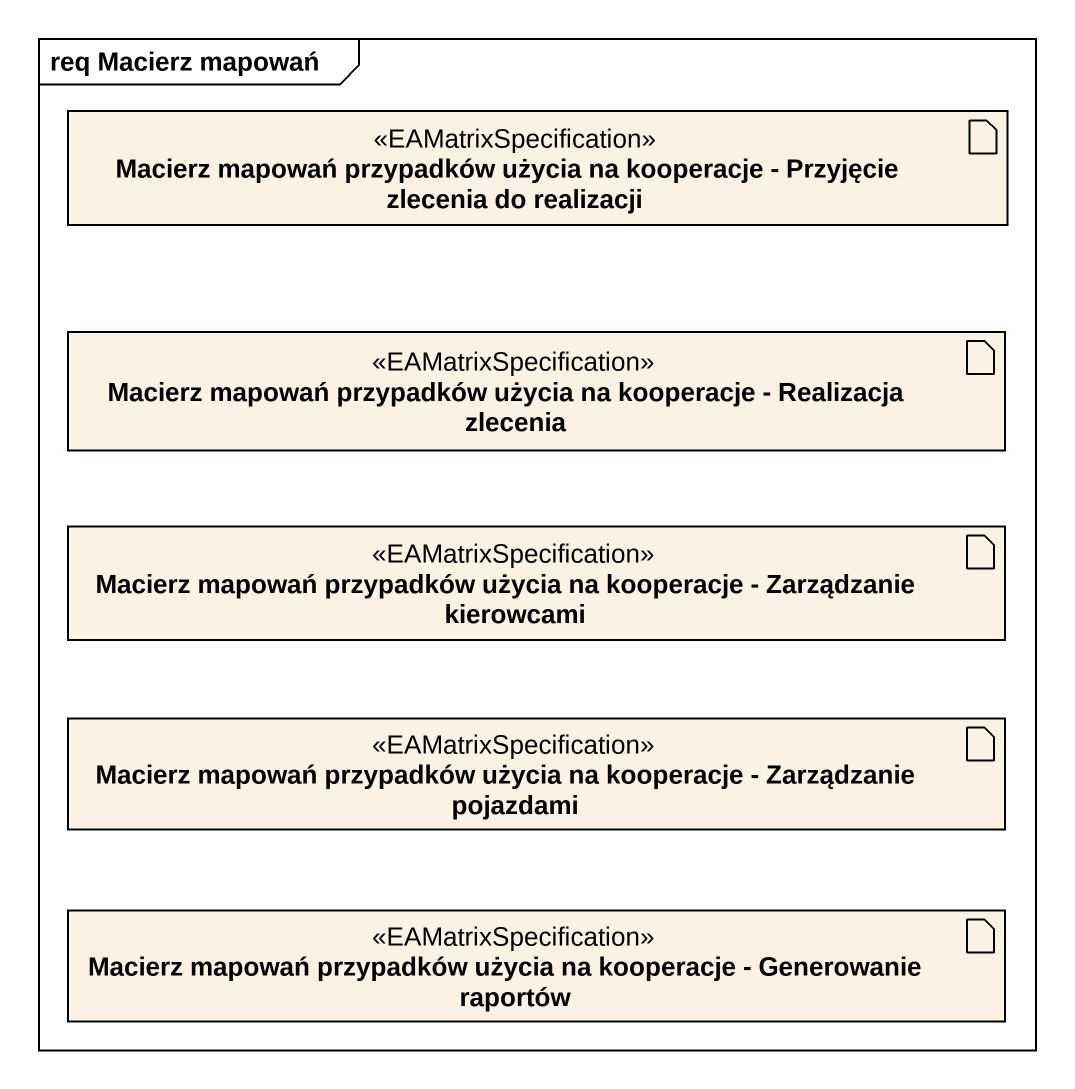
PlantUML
@startuml
mainframe req Macierz mapowań
artifact "Macierz mapowań przypadków użycia na kooperacje - Przyjęcie zlecenia do realizacji" as Macierz_mapowań_przypadków <<EAMatrixSpecification>>
artifact "Macierz mapowań przypadków użycia na kooperacje - Realizacja zlecenia" as Macierz_mapowań_przypadków_2 <<EAMatrixSpecification>>
artifact "Macierz mapowań przypadków użycia na kooperacje - Zarządzanie kierowcami" as Macierz_mapowań_przypadków_3 <<EAMatrixSpecification>>
artifact "Macierz mapowań przypadków użycia na kooperacje - Zarządzanie pojazdami" as Macierz_mapowań_przypadków_4 <<EAMatrixSpecification>>
artifact "Macierz mapowań przypadków użycia na kooperacje - Generowanie raportów" as Macierz_mapowań_przypadków_5 <<EAMatrixSpecification>>
@enduml
